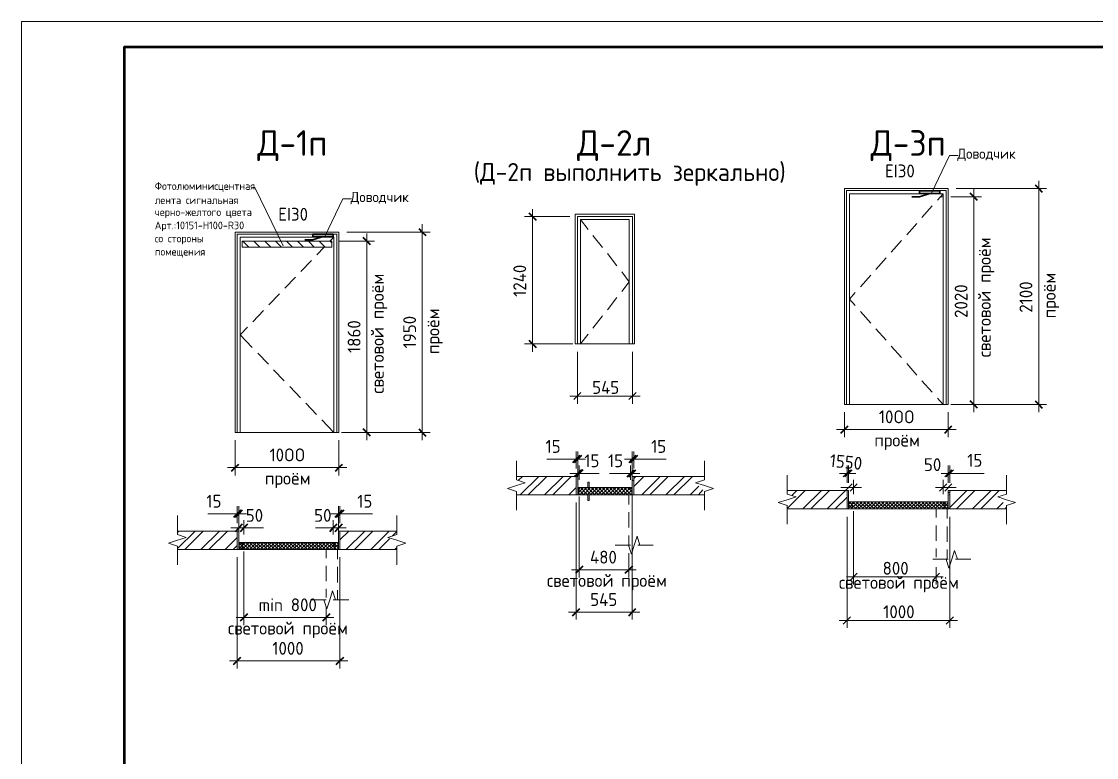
# Model space of a CAD drawing. Header units: millimetres. Extents: x -11345 to 411485, y -9810 to 73012.
# Drawn here: x -3731 to -3521.9, y 70504 to 70647.2 of the extents above; entities that cross this region are included whole.
import ezdxf

# ---------------------------------------------------------------- set-up
doc = ezdxf.new("R2010")
doc.units = ezdxf.units.MM
for name, color, linetype in [('PDF _0', 7, 'Continuous'), ('PDF _Аннотация', 7, 'Continuous'), ('PDF _Двери', 7, 'Continuous'), ('PDF _Линии', 7, 'Continuous'), ('PDF _Основная надпись', 7, 'Continuous'), ('PDF _Размеры', 7, 'Continuous'), ('PDF _Размеры-50', 7, 'Continuous'), ('PDF _Текст', 7, 'Continuous'), ('PDF _Узлы', 7, 'Continuous')]:
    doc.layers.add(name, color=color, linetype=linetype)
doc.styles.add('PDF GOST Common', font='GOST_Common.ttf')

msp = doc.modelspace()

# ---------------------------------------------------------------- linework, layer by layer
at = {"layer": 'PDF _0', "lineweight": 20}
for points in [[(-3622.17811, 70575.0072), (-3623.5751, 70573.61021)], [(-3612.86483, 70573.61021), (-3611.46784, 70575.0072)], [(-3571.16675, 70558.58197), (-3569.76976, 70559.97896)], [(-3569.43109, 70559.97896), (-3570.87042, 70558.58197)], [(-3551.43954, 70558.58197), (-3550.04254, 70559.97896)], [(-3549.74621, 70559.97896), (-3551.1432, 70558.58197)], [(-3569.43109, 70557.22731), (-3570.87042, 70555.78799)], [(-3569.85442, 70555.78799), (-3568.45743, 70557.22731)], [(-3551.05854, 70557.22731), (-3552.45553, 70555.78799)], [(-3551.43954, 70555.78799), (-3550.04254, 70557.22731)], [(-3569.85442, 70538.38909), (-3568.45743, 70539.82842)], [(-3552.45553, 70539.82842), (-3553.85252, 70538.38909)], [(-3569.76976, 70531.3618), (-3571.16675, 70529.92248)], [(-3551.1432, 70529.92248), (-3549.74621, 70531.3618)]]:
    msp.add_lwpolyline(points, dxfattribs=at)
at = {"layer": 'PDF _Аннотация', "lineweight": 9}
for points in [[(-3554.06419, 70613.6573), (-3550.55054, 70621.10793), (-3548.81488, 70621.10793)], [(-3680.08976, 70603.5397), (-3685.59306, 70614.88496), (-3685.67772, 70614.88496), (-3686.01639, 70614.88496)], [(-3672.04647, 70605.23302), (-3668.49049, 70612.68364), (-3666.79717, 70612.68364)]]:
    msp.add_lwpolyline(points, dxfattribs=at)
at = {"layer": 'PDF _Аннотация', "lineweight": 20}
for points in [[(-3634.75103, 70558.66664), (-3634.75103, 70561.67228)], [(-3598.17525, 70558.66664), (-3598.17525, 70561.67228)], [(-3633.01538, 70557.43898), (-3634.75103, 70557.98931), (-3633.01538, 70557.43898), (-3634.75103, 70556.88865), (-3636.48669, 70556.33832), (-3634.75103, 70555.74565), (-3636.48669, 70556.33832), (-3634.75103, 70556.88865)], [(-3599.91091, 70557.43898), (-3598.17525, 70557.98931), (-3599.91091, 70557.43898), (-3598.17525, 70556.88865), (-3596.4396, 70556.33832), (-3598.17525, 70555.74565), (-3596.4396, 70556.33832), (-3598.17525, 70556.88865)], [(-3582.08868, 70555.91499), (-3582.08868, 70558.92063)], [(-3539.41694, 70555.91499), (-3539.41694, 70558.92063)], [(-3634.75103, 70555.11066), (-3634.75103, 70552.10501)], [(-3598.17525, 70555.11066), (-3598.17525, 70552.10501)], [(-3580.35303, 70554.68733), (-3582.08868, 70555.23766), (-3580.35303, 70554.68733), (-3582.08868, 70554.137), (-3583.82434, 70553.58667), (-3582.08868, 70552.994), (-3583.82434, 70553.58667), (-3582.08868, 70554.137)], [(-3541.1526, 70554.68733), (-3539.41694, 70555.23766), (-3541.1526, 70554.68733), (-3539.41694, 70554.137), (-3537.68129, 70553.58667), (-3539.41694, 70552.994), (-3537.68129, 70553.58667), (-3539.41694, 70554.137)], [(-3700.66363, 70548.04103), (-3700.66363, 70551.04668)], [(-3657.99189, 70548.04103), (-3657.99189, 70551.04668)], [(-3582.08868, 70552.35901), (-3582.08868, 70549.35336)], [(-3539.41694, 70552.35901), (-3539.41694, 70549.35336)], [(-3698.92798, 70546.81337), (-3700.66363, 70547.3637), (-3698.92798, 70546.81337), (-3700.66363, 70546.26304), (-3702.39929, 70545.67038), (-3700.66363, 70545.12005), (-3702.39929, 70545.67038), (-3700.66363, 70546.26304)], [(-3659.72755, 70546.81337), (-3657.99189, 70547.3637), (-3659.72755, 70546.81337), (-3657.99189, 70546.26304), (-3656.25624, 70545.67038), (-3657.99189, 70545.12005), (-3656.25624, 70545.67038), (-3657.99189, 70546.26304)], [(-3611.25617, 70547.02504), (-3610.70584, 70545.28938), (-3611.25617, 70547.02504), (-3611.8065, 70545.28938), (-3612.35683, 70543.55373), (-3612.9495, 70545.28938), (-3612.35683, 70543.55373), (-3611.8065, 70545.28938)], [(-3700.66363, 70544.44272), (-3700.66363, 70541.47941)], [(-3657.99189, 70544.44272), (-3657.99189, 70541.47941)], [(-3612.52617, 70545.28938), (-3615.53181, 70545.28938)], [(-3611.12917, 70545.28938), (-3608.12353, 70545.28938)], [(-3550.76221, 70542.53773), (-3553.76785, 70542.53773)], [(-3549.53455, 70544.27339), (-3548.98422, 70542.53773), (-3549.53455, 70544.27339), (-3550.08488, 70542.53773), (-3550.63521, 70540.80208), (-3551.18554, 70542.53773), (-3550.63521, 70540.80208), (-3550.08488, 70542.53773)], [(-3549.36521, 70542.53773), (-3546.35957, 70542.53773)], [(-3670.48015, 70536.39944), (-3669.92982, 70534.66378), (-3670.48015, 70536.39944), (-3671.03048, 70534.66378), (-3671.58081, 70532.92812), (-3672.17347, 70534.66378), (-3671.58081, 70532.92812), (-3671.03048, 70534.66378)], [(-3671.75014, 70534.66378), (-3674.75579, 70534.66378)], [(-3670.35315, 70534.66378), (-3667.3475, 70534.66378)]]:
    msp.add_lwpolyline(points, dxfattribs=at)
at = {"layer": 'PDF _Двери', "lineweight": 9}
for points in [[(-3570.95508, 70572.63655), (-3570.57409, 70572.63655), (-3570.57409, 70614.2923), (-3551.1432, 70614.2923), (-3551.1432, 70572.63655), (-3550.76221, 70572.63655), (-3550.76221, 70614.6733), (-3570.95508, 70614.6733)], [(-3569.93909, 70613.6573), (-3569.93909, 70572.63655), (-3570.57409, 70572.63655), (-3570.57409, 70614.2923), (-3551.1432, 70614.2923), (-3551.1432, 70572.63655), (-3551.73587, 70572.63655), (-3551.73587, 70613.6573)], [(-3569.93909, 70613.6573), (-3569.93909, 70572.63655), (-3551.73587, 70572.63655), (-3551.73587, 70613.6573)], [(-3623.27877, 70584.44748), (-3622.85544, 70584.44748), (-3622.85544, 70609.25466), (-3612.14517, 70609.25466), (-3612.14517, 70584.44748), (-3611.76417, 70584.44748), (-3611.76417, 70609.67799), (-3623.27877, 70609.67799)], [(-3622.26277, 70608.662), (-3622.26277, 70584.44748), (-3622.85544, 70584.44748), (-3622.85544, 70609.25466), (-3612.14517, 70609.25466), (-3612.14517, 70584.44748), (-3612.78016, 70584.44748), (-3612.78016, 70608.662)], [(-3622.26277, 70608.662), (-3622.26277, 70584.44748), (-3612.78016, 70584.44748), (-3612.78016, 70608.662)], [(-3689.44537, 70567.21792), (-3689.06437, 70567.21792), (-3689.06437, 70605.82568), (-3669.63349, 70605.82568), (-3669.63349, 70567.21792), (-3669.25249, 70567.21792), (-3669.25249, 70606.20668), (-3689.44537, 70606.20668)], [(-3688.42937, 70605.23302), (-3688.42937, 70567.21792), (-3689.06437, 70567.21792), (-3689.06437, 70605.82568), (-3669.63349, 70605.82568), (-3669.63349, 70567.21792), (-3670.22615, 70567.21792), (-3670.22615, 70605.23302)], [(-3688.42937, 70605.23302), (-3688.42937, 70567.21792), (-3670.22615, 70567.21792), (-3670.22615, 70605.23302)]]:
    msp.add_lwpolyline(points, close=True, dxfattribs=at)
for points in [[(-3552.87886, 70612.38731), (-3551.73587, 70613.6573)], [(-3555.88451, 70609.043), (-3553.89485, 70611.28665)], [(-3620.78112, 70606.71468), (-3622.26277, 70608.662)], [(-3558.84782, 70605.65635), (-3556.85817, 70607.9)], [(-3670.98815, 70604.42869), (-3670.22615, 70605.23302)], [(-3617.98713, 70603.20103), (-3619.84979, 70605.57169)], [(-3673.52813, 70601.76171), (-3672.13114, 70603.24337)], [(-3561.85347, 70602.31204), (-3559.86382, 70604.55569)], [(-3615.19315, 70599.64505), (-3617.05581, 70602.01571)], [(-3564.85912, 70598.92539), (-3562.82713, 70601.16905)], [(-3676.66078, 70598.54439), (-3674.58646, 70600.70338)], [(-3679.75109, 70595.28475), (-3677.67677, 70597.44373)], [(-3614.26182, 70594.64975), (-3612.78016, 70596.55474), (-3614.26182, 70598.45973)], [(-3567.82244, 70595.53875), (-3565.83278, 70597.82473)], [(-3682.88374, 70592.0251), (-3680.80942, 70594.18409)], [(-3617.05581, 70591.09377), (-3615.19315, 70593.46443)], [(-3568.83843, 70591.8981), (-3569.93909, 70593.16809), (-3568.83843, 70594.43809)], [(-3685.97406, 70588.76545), (-3683.89973, 70590.92444)], [(-3565.83278, 70588.51146), (-3567.82244, 70590.75511)], [(-3619.84979, 70587.53779), (-3617.98713, 70589.90845)], [(-3686.10105, 70583.77015), (-3688.42937, 70586.22547), (-3687.03238, 70587.70713)], [(-3622.26277, 70584.44748), (-3620.78112, 70586.35247)], [(-3562.82713, 70585.16714), (-3564.85912, 70587.4108)], [(-3682.96841, 70580.5105), (-3685.04273, 70582.66949)], [(-3559.86382, 70581.7805), (-3561.85347, 70584.02415)], [(-3556.85817, 70578.39385), (-3558.84782, 70580.6375)], [(-3679.87809, 70577.25086), (-3681.95241, 70579.40984)], [(-3676.74544, 70573.99121), (-3678.81977, 70576.1502)], [(-3553.89485, 70575.04954), (-3555.88451, 70577.29319)], [(-3551.73587, 70572.63655), (-3552.87886, 70573.90654)], [(-3673.6128, 70570.73156), (-3675.68712, 70572.93288)], [(-3670.22615, 70567.21792), (-3672.5968, 70569.67324)]]:
    msp.add_lwpolyline(points, dxfattribs=at)
at = {"layer": 'PDF _Линии', "lineweight": 35}
for points in [[(-3557.87416, 70613.06464), (-3556.35017, 70613.06464), (-3554.36052, 70613.74197)], [(-3675.85645, 70604.68269), (-3674.33246, 70604.68269), (-3672.3428, 70605.31769)]]:
    msp.add_lwpolyline(points, dxfattribs=at)
for points in [[(-3552.37086, 70614.20763), (-3552.37086, 70613.74197), (-3556.35017, 70613.74197), (-3556.35017, 70614.20763)], [(-3670.35315, 70605.78335), (-3670.35315, 70605.31769), (-3674.33246, 70605.31769), (-3674.33246, 70605.78335)]]:
    msp.add_lwpolyline(points, close=True, dxfattribs=at)
at = {"layer": 'PDF _Линии', "lineweight": 9}
for points in [[(-3552.37086, 70613.06464), (-3551.73587, 70613.06464)], [(-3634.75103, 70555.11066), (-3623.10944, 70555.11066), (-3623.10944, 70558.66664), (-3634.75103, 70558.66664)], [(-3622.8131, 70556.50765), (-3622.8131, 70558.66664), (-3623.10944, 70558.66664), (-3623.10944, 70555.11066), (-3622.8131, 70555.11066)], [(-3612.22983, 70555.11066), (-3611.9335, 70555.11066), (-3611.9335, 70558.66664), (-3612.22983, 70558.66664), (-3612.22983, 70556.50765)], [(-3598.17525, 70558.66664), (-3611.9335, 70558.66664), (-3611.9335, 70555.11066), (-3598.17525, 70555.11066)], [(-3612.52617, 70556.50765), (-3622.47444, 70556.50765), (-3622.47444, 70556.25365), (-3622.6861, 70556.25365), (-3622.6861, 70555.11066), (-3612.3145, 70555.11066)], [(-3612.3145, 70556.25365), (-3612.52617, 70556.25365), (-3612.52617, 70556.29598)], [(-3582.08868, 70552.35901), (-3570.44709, 70552.35901), (-3570.44709, 70555.91499), (-3582.08868, 70555.91499)], [(-3570.15076, 70553.756), (-3570.15076, 70555.91499), (-3570.44709, 70555.91499), (-3570.44709, 70552.35901), (-3570.15076, 70552.35901)], [(-3550.76221, 70552.35901), (-3550.46587, 70552.35901), (-3550.46587, 70555.91499), (-3550.76221, 70555.91499), (-3550.76221, 70553.756)], [(-3539.41694, 70555.23766), (-3539.41694, 70555.91499), (-3550.46587, 70555.91499), (-3550.46587, 70552.35901), (-3539.41694, 70552.35901), (-3539.41694, 70552.994)], [(-3551.73587, 70553.756), (-3569.13476, 70553.756), (-3569.13476, 70553.41733), (-3569.43109, 70553.41733), (-3569.43109, 70552.35901), (-3551.43954, 70552.35901)], [(-3551.43954, 70553.41733), (-3551.73587, 70553.41733), (-3551.73587, 70553.45967)], [(-3700.66363, 70544.44272), (-3689.06437, 70544.44272), (-3689.06437, 70548.04103), (-3700.66363, 70548.04103)], [(-3688.72571, 70545.83971), (-3688.72571, 70548.04103), (-3689.06437, 70548.04103), (-3689.06437, 70544.44272), (-3688.72571, 70544.44272)], [(-3669.33716, 70544.44272), (-3669.04082, 70544.44272), (-3669.04082, 70548.04103), (-3669.33716, 70548.04103), (-3669.33716, 70545.83971)], [(-3657.99189, 70547.3637), (-3657.99189, 70548.04103), (-3669.04082, 70548.04103), (-3669.04082, 70544.44272), (-3657.99189, 70544.44272), (-3657.99189, 70545.12005)], [(-3670.35315, 70545.83971), (-3687.70971, 70545.83971), (-3687.70971, 70545.50105), (-3688.00604, 70545.50105), (-3688.00604, 70544.44272), (-3670.01449, 70544.44272)], [(-3670.01449, 70545.50105), (-3670.35315, 70545.50105), (-3670.35315, 70545.54338)]]:
    msp.add_lwpolyline(points, dxfattribs=at)
for points in [[(-3670.64948, 70604.42869), (-3688.04838, 70604.42869), (-3688.04838, 70603.24337), (-3670.64948, 70603.24337)], [(-3622.72844, 70555.11066), (-3622.72844, 70556.29598), (-3622.51677, 70556.29598), (-3622.51677, 70556.50765), (-3622.8131, 70556.50765), (-3622.8131, 70555.11066)], [(-3612.3145, 70555.11066), (-3612.22983, 70555.11066), (-3612.22983, 70556.50765), (-3612.52617, 70556.50765), (-3612.52617, 70556.29598), (-3612.3145, 70556.29598)], [(-3569.47343, 70552.35901), (-3569.47343, 70553.45967), (-3569.1771, 70553.45967), (-3569.1771, 70553.756), (-3570.15076, 70553.756), (-3570.15076, 70552.35901)], [(-3551.43954, 70552.35901), (-3550.76221, 70552.35901), (-3550.76221, 70553.756), (-3551.73587, 70553.756), (-3551.73587, 70553.45967), (-3551.43954, 70553.45967)], [(-3688.04838, 70544.44272), (-3688.04838, 70545.54338), (-3687.75204, 70545.54338), (-3687.75204, 70545.83971), (-3688.72571, 70545.83971), (-3688.72571, 70544.44272)], [(-3670.01449, 70544.44272), (-3669.33716, 70544.44272), (-3669.33716, 70545.83971), (-3670.35315, 70545.83971), (-3670.35315, 70545.54338), (-3670.01449, 70545.54338)]]:
    msp.add_lwpolyline(points, close=True, dxfattribs=at)
at = {"layer": 'PDF _Линии', "lineweight": 20}
for points in [[(-3620.56945, 70556.50765), (-3620.56945, 70557.56598), (-3620.86578, 70557.56598), (-3620.86578, 70556.50765)], [(-3620.56945, 70555.11066), (-3620.56945, 70554.01), (-3620.86578, 70554.01), (-3620.86578, 70555.11066)], [(-3612.90716, 70553.20567), (-3612.90716, 70555.11066)], [(-3612.22983, 70555.11066), (-3612.22983, 70553.58667)], [(-3612.90716, 70548.71836), (-3612.90716, 70551.72401)], [(-3612.22983, 70552.06268), (-3612.22983, 70549.05703)], [(-3553.13286, 70550.66568), (-3553.13286, 70552.35901)], [(-3550.97387, 70552.35901), (-3550.97387, 70550.45402)], [(-3553.13286, 70546.13605), (-3553.13286, 70549.14169)], [(-3550.97387, 70548.93003), (-3550.97387, 70545.92438)], [(-3612.90716, 70545.33172), (-3612.90716, 70547.19437)], [(-3612.22983, 70547.57537), (-3612.22983, 70546.05138)], [(-3671.75014, 70542.79173), (-3671.75014, 70544.44272)], [(-3669.54882, 70544.44272), (-3669.54882, 70542.58007)], [(-3553.13286, 70542.96106), (-3553.13286, 70544.65439)], [(-3550.97387, 70544.44272), (-3550.97387, 70542.53773)], [(-3671.75014, 70538.26209), (-3671.75014, 70541.26774)], [(-3669.54882, 70541.05608), (-3669.54882, 70538.05043)], [(-3671.75014, 70535.08711), (-3671.75014, 70536.78043)], [(-3669.54882, 70536.56877), (-3669.54882, 70534.66378)]]:
    msp.add_lwpolyline(points, dxfattribs=at)
at = {"layer": 'PDF _Основная надпись', "lineweight": 20}
msp.add_lwpolyline([(-3730.97412, 70053.25202), (-2890.02753, 70053.25202), (-2890.02753, 70647.1851), (-3730.97412, 70647.1851)], close=True, dxfattribs=at)
at = {"layer": 'PDF _Основная надпись', "lineweight": 50}
msp.add_lwpolyline([(-2895.02284, 70058.24733), (-2895.02284, 70642.1898), (-3710.9929, 70642.1898), (-3710.9929, 70058.24733)], close=True, dxfattribs=at)
at = {"layer": 'PDF _Размеры', "lineweight": 20}
for points in [[(-3622.85544, 70582.92349), (-3622.85544, 70572.80588)], [(-3612.14517, 70582.92349), (-3612.14517, 70572.80588)], [(-3624.37943, 70574.28754), (-3610.66351, 70574.28754)], [(-3571.88641, 70559.2593), (-3570.44709, 70559.2593), (-3570.15076, 70559.2593), (-3568.75376, 70559.2593)], [(-3570.44709, 70557.43898), (-3570.44709, 70560.78329)], [(-3570.15076, 70558.03164), (-3570.15076, 70557.43898), (-3570.15076, 70560.78329)], [(-3550.76221, 70559.2593), (-3552.1592, 70559.2593)], [(-3550.76221, 70558.03164), (-3550.76221, 70557.43898), (-3550.76221, 70560.78329)], [(-3550.46587, 70559.2593), (-3550.76221, 70559.2593), (-3550.46587, 70559.2593)], [(-3550.46587, 70557.43898), (-3550.46587, 70560.78329)], [(-3543.77725, 70559.2593), (-3550.46587, 70559.2593), (-3549.02655, 70559.2593)], [(-3569.1771, 70555.23766), (-3569.1771, 70558.03164)], [(-3551.73587, 70555.23766), (-3551.73587, 70558.03164)], [(-3567.6531, 70556.50765), (-3571.67475, 70556.50765)], [(-3549.23822, 70556.50765), (-3553.25986, 70556.50765)], [(-3570.44709, 70550.83502), (-3570.44709, 70529.20281)], [(-3569.1771, 70551.93568), (-3569.1771, 70537.6271)], [(-3550.46587, 70550.83502), (-3550.46587, 70529.20281)], [(-3553.13286, 70541.01374), (-3553.13286, 70537.6271)], [(-3570.57409, 70539.10875), (-3569.1771, 70539.10875), (-3553.13286, 70539.10875), (-3551.73587, 70539.10875)], [(-3571.97108, 70530.64214), (-3548.94188, 70530.64214)]]:
    msp.add_lwpolyline(points, dxfattribs=at)
at = {"layer": 'PDF _Размеры-50', "lineweight": 20}
for points in [[(-3533.15165, 70616.15496), (-3533.15165, 70571.15489)], [(-3531.66999, 70614.6733), (-3533.15165, 70614.6733), (-3549.23822, 70614.6733)], [(-3545.80924, 70571.15489), (-3545.80924, 70614.58863)], [(-3544.28525, 70613.06464), (-3545.80924, 70613.06464), (-3550.25421, 70613.06464)], [(-3633.14238, 70609.25466), (-3631.61838, 70609.25466), (-3624.37943, 70609.25466)], [(-3631.61838, 70610.69399), (-3631.61838, 70582.92349)], [(-3653.03892, 70607.73067), (-3653.03892, 70565.69393)], [(-3651.51493, 70606.20668), (-3653.03892, 70606.20668), (-3667.7285, 70606.20668)], [(-3663.83386, 70565.69393), (-3663.83386, 70605.91035)], [(-3662.30987, 70604.42869), (-3663.83386, 70604.42869), (-3669.12549, 70604.42869)], [(-3633.14238, 70584.44748), (-3631.61838, 70584.44748), (-3623.78676, 70584.44748)], [(-3531.66999, 70572.63655), (-3533.15165, 70572.63655), (-3550.25421, 70572.63655), (-3545.80924, 70572.63655), (-3544.28525, 70572.63655)], [(-3570.95508, 70566.28659), (-3570.95508, 70567.76825), (-3570.95508, 70571.15489)], [(-3550.76221, 70566.28659), (-3550.76221, 70567.76825), (-3550.76221, 70571.15489)], [(-3572.47908, 70567.76825), (-3549.23822, 70567.76825)], [(-3689.44537, 70558.8783), (-3689.44537, 70560.40229), (-3689.44537, 70565.69393)], [(-3669.25249, 70558.8783), (-3669.25249, 70560.40229), (-3669.25249, 70565.69393)], [(-3651.51493, 70567.21792), (-3653.03892, 70567.21792), (-3668.74449, 70567.21792), (-3663.83386, 70567.21792), (-3662.30987, 70567.21792)], [(-3623.10944, 70563.53494), (-3623.10944, 70562.01095), (-3623.10944, 70560.19063)], [(-3622.8131, 70563.53494), (-3622.8131, 70562.01095), (-3622.8131, 70560.19063), (-3622.8131, 70559.2593), (-3622.8131, 70557.77764)], [(-3612.22983, 70563.53494), (-3612.22983, 70562.01095), (-3612.22983, 70560.19063)], [(-3611.9335, 70563.53494), (-3611.9335, 70562.01095), (-3611.9335, 70560.19063)], [(-3622.98244, 70562.01095), (-3626.11508, 70562.01095), (-3628.8244, 70562.01095)], [(-3621.33145, 70562.01095), (-3624.63343, 70562.01095)], [(-3610.40951, 70562.01095), (-3613.71149, 70562.01095)], [(-3612.0605, 70562.01095), (-3608.29286, 70562.01095), (-3605.62587, 70562.01095)], [(-3690.92703, 70560.40229), (-3667.7285, 70560.40229)], [(-3621.03511, 70559.2593), (-3624.33709, 70559.2593)], [(-3622.6861, 70559.2593), (-3621.28911, 70559.2593), (-3618.62213, 70559.2593)], [(-3622.51677, 70560.78329), (-3622.51677, 70559.2593), (-3622.51677, 70557.98931)], [(-3612.35683, 70559.2593), (-3613.96549, 70559.2593), (-3616.63247, 70559.2593)], [(-3614.00782, 70559.2593), (-3610.70584, 70559.2593)], [(-3612.52617, 70560.78329), (-3612.52617, 70559.2593), (-3612.52617, 70557.98931)], [(-3612.22983, 70560.78329), (-3612.22983, 70559.2593), (-3612.22983, 70557.98931)], [(-3689.06437, 70552.90934), (-3689.06437, 70551.38535), (-3689.06437, 70549.56502)], [(-3688.72571, 70552.90934), (-3688.72571, 70551.38535), (-3688.72571, 70549.56502), (-3688.72571, 70548.6337), (-3688.72571, 70547.15204)], [(-3669.33716, 70552.90934), (-3669.33716, 70551.38535), (-3669.33716, 70549.56502), (-3669.33716, 70548.6337), (-3669.33716, 70547.15204)], [(-3669.04082, 70552.90934), (-3669.04082, 70551.38535), (-3669.04082, 70549.56502)], [(-3623.10944, 70530.81147), (-3623.10944, 70532.2508), (-3623.10944, 70553.58667)], [(-3622.51677, 70538.98175), (-3622.51677, 70540.46341), (-3622.51677, 70554.77199)], [(-3612.22983, 70530.81147), (-3612.22983, 70532.2508), (-3612.22983, 70553.58667)], [(-3688.89504, 70551.38535), (-3692.07002, 70551.38535), (-3694.737, 70551.38535)], [(-3687.24405, 70551.38535), (-3690.54603, 70551.38535)], [(-3667.51683, 70551.38535), (-3670.81881, 70551.38535)], [(-3669.16782, 70551.38535), (-3665.40018, 70551.38535), (-3662.7332, 70551.38535)], [(-3686.22805, 70548.6337), (-3690.2497, 70548.6337)], [(-3688.26004, 70548.6337), (-3687.11705, 70548.6337), (-3683.94207, 70548.6337)], [(-3687.75204, 70550.15769), (-3687.75204, 70548.6337), (-3687.75204, 70547.3637)], [(-3669.84515, 70548.6337), (-3670.64948, 70548.6337), (-3673.82446, 70548.6337)], [(-3667.81317, 70548.6337), (-3671.83481, 70548.6337)], [(-3670.35315, 70550.15769), (-3670.35315, 70548.6337), (-3670.35315, 70547.3637)], [(-3689.06437, 70521.28653), (-3689.06437, 70522.76819), (-3689.06437, 70542.96106)], [(-3687.75204, 70529.75314), (-3687.75204, 70531.2348), (-3687.75204, 70544.06172)], [(-3669.04082, 70521.28653), (-3669.04082, 70522.76819), (-3669.04082, 70542.96106)], [(-3612.90716, 70538.98175), (-3612.90716, 70540.46341), (-3612.90716, 70543.76539)], [(-3611.42551, 70540.46341), (-3624.04076, 70540.46341)], [(-3671.75014, 70529.75314), (-3671.75014, 70531.2348), (-3671.75014, 70533.13979)], [(-3624.63343, 70532.2508), (-3610.70584, 70532.2508)], [(-3670.22615, 70531.2348), (-3689.2337, 70531.2348)], [(-3690.54603, 70522.76819), (-3667.51683, 70522.76819)]]:
    msp.add_lwpolyline(points, dxfattribs=at)
at = {"layer": 'PDF _Размеры-50', "lineweight": 40}
for points in [[(-3545.08957, 70612.34498), (-3545.80924, 70613.06464), (-3546.5289, 70613.7843)], [(-3533.87131, 70615.39296), (-3533.15165, 70614.6733), (-3532.47432, 70613.95363)], [(-3632.33805, 70609.97433), (-3631.61838, 70609.25466), (-3630.89872, 70608.535)], [(-3663.11419, 70603.70903), (-3663.83386, 70604.42869), (-3664.55352, 70605.14835)], [(-3653.71625, 70606.92634), (-3653.03892, 70606.20668), (-3652.31926, 70605.52935)], [(-3632.33805, 70585.16714), (-3631.61838, 70584.44748), (-3630.89872, 70583.72782)], [(-3545.08957, 70571.95922), (-3545.80924, 70572.63655), (-3546.5289, 70573.35621)], [(-3533.87131, 70573.35621), (-3533.15165, 70572.63655), (-3532.47432, 70571.95922)], [(-3663.11419, 70566.49826), (-3663.83386, 70567.21792), (-3664.55352, 70567.89525)], [(-3653.71625, 70567.89525), (-3653.03892, 70567.21792), (-3652.31926, 70566.49826)], [(-3571.67475, 70567.09092), (-3570.95508, 70567.76825), (-3570.23542, 70568.48791)], [(-3551.43954, 70567.09092), (-3550.76221, 70567.76825), (-3550.04254, 70568.48791)], [(-3622.43211, 70562.73061), (-3623.10944, 70562.01095), (-3623.8291, 70561.33362)], [(-3622.09344, 70562.73061), (-3622.8131, 70562.01095), (-3623.53277, 70561.33362)], [(-3611.51017, 70562.73061), (-3612.22983, 70562.01095), (-3612.90716, 70561.33362)], [(-3611.21384, 70562.73061), (-3611.9335, 70562.01095), (-3612.61083, 70561.33362)], [(-3690.16503, 70559.68263), (-3689.44537, 70560.40229), (-3688.72571, 70561.07962)], [(-3669.92982, 70559.68263), (-3669.25249, 70560.40229), (-3668.53283, 70561.07962)], [(-3622.09344, 70559.97896), (-3622.8131, 70559.2593), (-3623.53277, 70558.58197)], [(-3621.79711, 70559.97896), (-3622.51677, 70559.2593), (-3623.23643, 70558.58197)], [(-3613.2035, 70558.58197), (-3612.52617, 70559.2593), (-3611.8065, 70559.97896)], [(-3612.90716, 70558.58197), (-3612.22983, 70559.2593), (-3611.51017, 70559.97896)], [(-3688.34471, 70552.10501), (-3689.06437, 70551.38535), (-3689.7417, 70550.66568)], [(-3688.04838, 70552.10501), (-3688.72571, 70551.38535), (-3689.44537, 70550.66568)], [(-3668.61749, 70552.10501), (-3669.33716, 70551.38535), (-3670.05682, 70550.66568)], [(-3668.32116, 70552.10501), (-3669.04082, 70551.38535), (-3669.76049, 70550.66568)], [(-3688.04838, 70549.35336), (-3688.72571, 70548.6337), (-3689.44537, 70547.91403)], [(-3687.03238, 70549.35336), (-3687.75204, 70548.6337), (-3688.47171, 70547.91403)], [(-3669.63349, 70549.35336), (-3670.35315, 70548.6337), (-3671.03048, 70547.91403)], [(-3668.61749, 70549.35336), (-3669.33716, 70548.6337), (-3670.05682, 70547.91403)], [(-3621.79711, 70541.18307), (-3622.51677, 70540.46341), (-3623.23643, 70539.78608)], [(-3612.1875, 70541.18307), (-3612.90716, 70540.46341), (-3613.62683, 70539.78608)], [(-3687.03238, 70531.95446), (-3687.75204, 70531.2348), (-3688.47171, 70530.51514)], [(-3671.03048, 70531.95446), (-3671.75014, 70531.2348), (-3672.42747, 70530.51514)], [(-3623.8291, 70531.53113), (-3623.10944, 70532.2508), (-3622.43211, 70532.97046)], [(-3612.90716, 70531.53113), (-3612.22983, 70532.2508), (-3611.51017, 70532.97046)], [(-3689.7417, 70522.04852), (-3689.06437, 70522.76819), (-3688.34471, 70523.48785)], [(-3669.76049, 70522.04852), (-3669.04082, 70522.76819), (-3668.32116, 70523.48785)]]:
    msp.add_lwpolyline(points, dxfattribs=at)
at = {"layer": 'PDF _Узлы', "lineweight": 9}
for points in [[(-3686.77838, 70603.24337), (-3687.92138, 70604.42869)], [(-3684.6194, 70603.24337), (-3685.80472, 70604.42869)], [(-3682.50274, 70603.24337), (-3683.68807, 70604.42869)], [(-3680.38609, 70603.24337), (-3681.57142, 70604.42869)], [(-3678.26944, 70603.24337), (-3679.45476, 70604.42869)], [(-3676.15278, 70603.24337), (-3677.29577, 70604.42869)], [(-3674.03613, 70603.24337), (-3675.17912, 70604.42869)], [(-3671.91947, 70603.24337), (-3673.06247, 70604.42869)], [(-3670.64948, 70604.09003), (-3670.94581, 70604.42869)], [(-3634.37003, 70557.86231), (-3633.52337, 70558.66664)], [(-3633.98904, 70555.11066), (-3630.39073, 70558.66664)], [(-3632.42271, 70555.11066), (-3628.8244, 70558.66664)], [(-3629.24773, 70555.11066), (-3625.64942, 70558.66664)], [(-3627.68141, 70555.11066), (-3624.0831, 70558.66664)], [(-3612.14517, 70557.94697), (-3612.22983, 70558.03164)], [(-3612.22983, 70557.90464), (-3611.97584, 70557.90464)], [(-3611.9335, 70558.28564), (-3611.51017, 70558.66664)], [(-3611.9335, 70556.71931), (-3609.94385, 70558.66664)], [(-3610.36718, 70555.11066), (-3606.8112, 70558.66664)], [(-3608.80086, 70555.11066), (-3605.24488, 70558.66664)], [(-3605.66821, 70555.11066), (-3602.0699, 70558.66664)], [(-3604.10188, 70555.11066), (-3600.50357, 70558.66664)], [(-3624.54876, 70555.11066), (-3623.10944, 70556.50765)], [(-3622.8131, 70556.12665), (-3622.72844, 70556.21132), (-3622.8131, 70556.29598)], [(-3622.8131, 70555.40699), (-3622.72844, 70555.49166), (-3622.8131, 70555.57632)], [(-3622.6861, 70555.53399), (-3621.71244, 70556.50765)], [(-3622.6861, 70556.25365), (-3622.6861, 70556.25365)], [(-3621.62778, 70555.11066), (-3622.6861, 70556.16898)], [(-3622.34744, 70555.11066), (-3622.6861, 70555.44932)], [(-3622.64377, 70556.29598), (-3622.51677, 70556.42298)], [(-3622.47444, 70556.46532), (-3622.43211, 70556.50765)], [(-3622.43211, 70555.11066), (-3621.03511, 70556.50765)], [(-3620.90812, 70555.11066), (-3622.30511, 70556.50765)], [(-3621.71244, 70555.11066), (-3620.31545, 70556.50765)], [(-3620.18845, 70555.11066), (-3621.58544, 70556.50765)], [(-3620.99278, 70555.11066), (-3619.59579, 70556.50765)], [(-3619.51112, 70555.11066), (-3620.90812, 70556.50765)], [(-3620.31545, 70555.11066), (-3618.91846, 70556.50765)], [(-3618.79146, 70555.11066), (-3620.18845, 70556.50765)], [(-3619.59579, 70555.11066), (-3618.1988, 70556.50765)], [(-3618.0718, 70555.11066), (-3619.46879, 70556.50765)], [(-3618.87613, 70555.11066), (-3617.47914, 70556.50765)], [(-3617.39447, 70555.11066), (-3618.79146, 70556.50765)], [(-3618.1988, 70555.11066), (-3616.75947, 70556.50765)], [(-3616.67481, 70555.11066), (-3618.0718, 70556.50765)], [(-3617.47914, 70555.11066), (-3616.08214, 70556.50765)], [(-3615.95515, 70555.11066), (-3617.35214, 70556.50765)], [(-3616.75947, 70555.11066), (-3615.36248, 70556.50765)], [(-3615.23548, 70555.11066), (-3616.63247, 70556.50765)], [(-3616.03981, 70555.11066), (-3614.64282, 70556.50765)], [(-3614.55815, 70555.11066), (-3615.95515, 70556.50765)], [(-3615.36248, 70555.11066), (-3613.96549, 70556.50765)], [(-3613.83849, 70555.11066), (-3615.23548, 70556.50765)], [(-3614.64282, 70555.11066), (-3613.24583, 70556.50765)], [(-3613.11883, 70555.11066), (-3614.51582, 70556.50765)], [(-3613.92316, 70555.11066), (-3612.52617, 70556.50765)], [(-3612.4415, 70555.11066), (-3613.83849, 70556.50765)], [(-3613.24583, 70555.11066), (-3612.3145, 70555.99965), (-3612.22983, 70556.08432)], [(-3612.22983, 70555.57632), (-3612.3145, 70555.70332), (-3613.11883, 70556.50765)], [(-3612.52617, 70555.11066), (-3612.3145, 70555.27999), (-3612.22983, 70555.40699)], [(-3612.22983, 70556.29598), (-3612.39917, 70556.50765)], [(-3600.96924, 70555.11066), (-3599.23358, 70556.80398)], [(-3599.36058, 70555.11066), (-3598.47158, 70556.04199)], [(-3582.08868, 70552.44367), (-3578.57504, 70555.91499)], [(-3581.15736, 70554.94133), (-3580.1837, 70555.91499)], [(-3579.0407, 70552.35901), (-3575.44239, 70555.91499)], [(-3577.47438, 70552.35901), (-3573.87607, 70555.91499)], [(-3574.2994, 70552.35901), (-3570.74342, 70555.91499)], [(-3570.23542, 70555.53399), (-3570.15076, 70555.53399)], [(-3550.76221, 70555.53399), (-3550.59287, 70555.53399)], [(-3550.46587, 70555.27999), (-3550.59287, 70555.02599)], [(-3550.46587, 70552.61301), (-3547.16389, 70555.91499)], [(-3550.46587, 70555.78799), (-3550.29654, 70555.91499)], [(-3549.15355, 70552.35901), (-3545.59757, 70555.91499)], [(-3546.0209, 70552.35901), (-3542.42259, 70555.91499)], [(-3544.45458, 70552.35901), (-3540.85627, 70555.91499)], [(-3572.73307, 70552.35901), (-3570.44709, 70554.64499)], [(-3570.15076, 70553.20567), (-3569.64276, 70553.756)], [(-3570.15076, 70552.48601), (-3569.47343, 70553.20567)], [(-3569.47343, 70552.40134), (-3570.15076, 70553.121)], [(-3569.47343, 70553.121), (-3570.06609, 70553.756)], [(-3569.43109, 70552.52834), (-3568.20343, 70553.756)], [(-3569.43109, 70553.248), (-3569.26176, 70553.41733)], [(-3568.6691, 70552.35901), (-3569.43109, 70553.07867)], [(-3569.1771, 70553.54433), (-3569.38876, 70553.756)], [(-3569.21943, 70553.45967), (-3569.1771, 70553.502)], [(-3569.13476, 70553.54433), (-3568.9231, 70553.756)], [(-3567.94944, 70552.35901), (-3569.13476, 70553.502)], [(-3568.88076, 70552.35901), (-3567.48377, 70553.756)], [(-3567.27211, 70552.35901), (-3568.6691, 70553.756)], [(-3568.20343, 70552.35901), (-3566.80644, 70553.756)], [(-3566.55244, 70552.35901), (-3567.94944, 70553.756)], [(-3567.48377, 70552.35901), (-3566.08678, 70553.756)], [(-3565.83278, 70552.35901), (-3567.22977, 70553.756)], [(-3566.76411, 70552.35901), (-3565.36712, 70553.756)], [(-3565.15545, 70552.35901), (-3566.55244, 70553.756)], [(-3566.08678, 70552.35901), (-3564.68979, 70553.756)], [(-3564.43579, 70552.35901), (-3565.83278, 70553.756)], [(-3565.36712, 70552.35901), (-3563.97013, 70553.756)], [(-3563.71613, 70552.35901), (-3565.11312, 70553.756)], [(-3564.64746, 70552.35901), (-3563.25046, 70553.756)], [(-3562.99647, 70552.35901), (-3564.43579, 70553.756)], [(-3563.92779, 70552.35901), (-3562.5308, 70553.756)], [(-3562.31914, 70552.35901), (-3563.71613, 70553.756)], [(-3563.25046, 70552.35901), (-3561.85347, 70553.756)], [(-3561.59947, 70552.35901), (-3562.99647, 70553.756)], [(-3562.5308, 70552.35901), (-3561.13381, 70553.756)], [(-3560.87981, 70552.35901), (-3562.2768, 70553.756)], [(-3561.81114, 70552.35901), (-3560.41415, 70553.756)], [(-3560.20248, 70552.35901), (-3561.59947, 70553.756)], [(-3561.13381, 70552.35901), (-3559.73682, 70553.756)], [(-3559.48282, 70552.35901), (-3560.87981, 70553.756)], [(-3560.41415, 70552.35901), (-3559.01716, 70553.756)], [(-3558.76316, 70552.35901), (-3560.16015, 70553.756)], [(-3559.69449, 70552.35901), (-3558.29749, 70553.756)], [(-3558.08583, 70552.35901), (-3559.48282, 70553.756)], [(-3559.01716, 70552.35901), (-3557.57783, 70553.756)], [(-3557.36617, 70552.35901), (-3558.76316, 70553.756)], [(-3558.29749, 70552.35901), (-3556.9005, 70553.756)], [(-3556.6465, 70552.35901), (-3558.0435, 70553.756)], [(-3557.57783, 70552.35901), (-3556.18084, 70553.756)], [(-3555.92684, 70552.35901), (-3557.32383, 70553.756)], [(-3556.85817, 70552.35901), (-3555.46118, 70553.756)], [(-3555.24951, 70552.35901), (-3556.6465, 70553.756)], [(-3556.18084, 70552.35901), (-3554.78385, 70553.756)], [(-3554.52985, 70552.35901), (-3555.92684, 70553.756)], [(-3555.46118, 70552.35901), (-3554.06419, 70553.756)], [(-3553.81019, 70552.35901), (-3555.20718, 70553.756)], [(-3554.74152, 70552.35901), (-3553.34452, 70553.756)], [(-3553.13286, 70552.35901), (-3554.52985, 70553.756)], [(-3554.06419, 70552.35901), (-3552.62486, 70553.756)], [(-3552.4132, 70552.35901), (-3553.81019, 70553.756)], [(-3553.34452, 70552.35901), (-3551.94753, 70553.756)], [(-3551.69353, 70552.35901), (-3553.09053, 70553.756)], [(-3552.62486, 70552.35901), (-3551.56653, 70553.41733)], [(-3550.97387, 70552.35901), (-3551.43954, 70552.78234), (-3552.37086, 70553.756)], [(-3551.9052, 70552.35901), (-3551.43954, 70552.82467), (-3550.76221, 70553.502), (-3550.97387, 70553.756)], [(-3551.22787, 70552.35901), (-3550.76221, 70552.82467), (-3551.69353, 70553.756)], [(-3551.5242, 70553.45967), (-3551.22787, 70553.756)], [(-3541.32193, 70552.35901), (-3540.05194, 70553.58667)], [(-3570.10842, 70552.35901), (-3570.15076, 70552.40134)], [(-3569.60043, 70552.35901), (-3569.47343, 70552.48601)], [(-3569.38876, 70552.35901), (-3569.43109, 70552.35901)], [(-3550.76221, 70552.48601), (-3550.59287, 70552.48601)], [(-3539.71327, 70552.35901), (-3539.41694, 70552.65534)], [(-3700.66363, 70544.61205), (-3697.23465, 70548.04103)], [(-3700.66363, 70547.7447), (-3700.3673, 70548.04103)], [(-3699.22431, 70544.44272), (-3695.66833, 70548.04103)], [(-3696.09166, 70544.44272), (-3692.49335, 70548.04103)], [(-3694.52534, 70544.44272), (-3690.92703, 70548.04103)], [(-3691.39269, 70544.44272), (-3689.06437, 70546.81337)], [(-3669.29482, 70547.66004), (-3669.33716, 70547.6177)], [(-3669.04082, 70547.95637), (-3668.91383, 70548.04103)], [(-3669.04082, 70546.34771), (-3667.3475, 70548.04103)], [(-3667.81317, 70544.44272), (-3664.21485, 70548.04103)], [(-3666.20451, 70544.44272), (-3662.64853, 70548.04103)], [(-3663.07186, 70544.44272), (-3659.47355, 70548.04103)], [(-3661.50554, 70544.44272), (-3659.43122, 70546.51704)], [(-3658.88089, 70547.06737), (-3657.99189, 70547.95637)], [(-3689.82637, 70544.44272), (-3689.06437, 70545.20472)], [(-3688.04838, 70545.20472), (-3688.72571, 70544.48505), (-3688.76804, 70544.44272)], [(-3688.72571, 70545.20472), (-3688.09071, 70545.83971), (-3687.79438, 70545.54338)], [(-3688.04838, 70545.12005), (-3688.72571, 70545.79738)], [(-3688.72571, 70545.12005), (-3688.09071, 70544.44272), (-3688.04838, 70544.48505)], [(-3688.00604, 70544.52739), (-3686.69372, 70545.83971)], [(-3688.00604, 70545.07772), (-3687.37105, 70544.44272), (-3685.97406, 70545.83971), (-3684.57706, 70544.44272)], [(-3688.00604, 70545.24705), (-3687.75204, 70545.50105), (-3686.69372, 70544.44272)], [(-3687.70971, 70545.54338), (-3687.37105, 70545.83971), (-3685.97406, 70544.44272), (-3684.57706, 70545.83971)], [(-3686.65138, 70544.44272), (-3685.25439, 70545.83971), (-3683.8574, 70544.44272), (-3682.41808, 70545.83971), (-3681.02109, 70544.44272), (-3679.62409, 70545.83971)], [(-3686.65138, 70545.83971), (-3685.25439, 70544.44272), (-3683.8574, 70545.83971), (-3682.41808, 70544.44272), (-3681.02109, 70545.83971), (-3679.62409, 70544.44272)], [(-3684.53473, 70544.44272), (-3683.13774, 70545.83971), (-3681.74075, 70544.44272)], [(-3684.53473, 70545.83971), (-3683.13774, 70544.44272), (-3681.74075, 70545.83971)], [(-3681.69841, 70544.44272), (-3680.30142, 70545.83971), (-3678.90443, 70544.44272), (-3677.46511, 70545.83971), (-3676.06812, 70544.44272), (-3674.67112, 70545.83971)], [(-3681.69841, 70545.83971), (-3680.30142, 70544.44272), (-3678.90443, 70545.83971), (-3677.46511, 70544.44272), (-3676.06812, 70545.83971), (-3674.67112, 70544.44272)], [(-3679.58176, 70544.44272), (-3678.18477, 70545.83971), (-3676.78778, 70544.44272)], [(-3679.58176, 70545.83971), (-3678.18477, 70544.44272), (-3676.78778, 70545.83971)], [(-3676.74544, 70544.44272), (-3675.34845, 70545.83971), (-3673.95146, 70544.44272), (-3672.51214, 70545.83971), (-3671.11515, 70544.44272), (-3670.05682, 70545.50105), (-3670.01449, 70545.50105), (-3669.33716, 70544.78139)], [(-3676.74544, 70545.83971), (-3675.34845, 70544.44272), (-3673.95146, 70545.83971), (-3672.51214, 70544.44272), (-3671.11515, 70545.83971), (-3670.01449, 70544.78139), (-3669.71815, 70544.44272)], [(-3674.62879, 70544.44272), (-3673.2318, 70545.83971), (-3671.83481, 70544.44272)], [(-3674.62879, 70545.83971), (-3673.2318, 70544.44272), (-3671.83481, 70545.83971)], [(-3671.79247, 70544.44272), (-3670.39548, 70545.83971), (-3670.35315, 70545.79738), (-3670.09915, 70545.54338)], [(-3671.79247, 70545.83971), (-3670.39548, 70544.44272), (-3670.01449, 70544.82372), (-3669.33716, 70545.50105), (-3669.67582, 70545.83971)], [(-3670.01449, 70545.54338), (-3669.71815, 70545.83971)], [(-3669.67582, 70544.44272), (-3669.33716, 70544.82372)], [(-3669.08316, 70544.52739), (-3669.04082, 70544.52739)], [(-3658.37289, 70544.44272), (-3657.99189, 70544.82372)]]:
    msp.add_lwpolyline(points, dxfattribs=at)
at = {"layer": 'PDF _Узлы', "lineweight": 20}
for points in [[(-3634.75103, 70558.66664), (-3634.75103, 70557.98931)], [(-3598.17525, 70558.66664), (-3598.17525, 70557.98931)], [(-3634.75103, 70555.74565), (-3634.75103, 70555.11066)], [(-3598.17525, 70555.74565), (-3598.17525, 70555.11066)], [(-3582.08868, 70555.91499), (-3582.08868, 70555.23766)], [(-3539.41694, 70555.91499), (-3539.41694, 70555.23766)], [(-3582.08868, 70552.994), (-3582.08868, 70552.35901)], [(-3539.41694, 70552.994), (-3539.41694, 70552.35901)], [(-3700.66363, 70548.04103), (-3700.66363, 70547.3637)], [(-3657.99189, 70548.04103), (-3657.99189, 70547.3637)], [(-3700.66363, 70545.12005), (-3700.66363, 70544.44272)], [(-3657.99189, 70545.12005), (-3657.99189, 70544.44272)]]:
    msp.add_lwpolyline(points, dxfattribs=at)

# ---------------------------------------------------------------- texts
at = {"layer": 'PDF _Текст', "attachment_point": 4, "style": 'PDF GOST Common'}
for s, insert, char_height in [('Д-1п', (-3685.1174, 70623.03087), 5.000114), ('Д-2л', (-3622.92757, 70623.03087), 5.000114), ('Д-3п', (-3565.86026, 70623.03087), 5.000114), ('Доводчик', (-3549.011, 70621.25648), 2.001027), ('(Д-2п выполнить зеркально)', (-3643.0366, 70617.4231), 3.5000872), ('Фотолюминисцентная', (-3705.0571, 70614.9703), 1.5010283), ('Доводчик', (-3666.99807, 70612.83205), 2.001393), ('лента сигнальная', (-3705.0571, 70612.43018), 1.5010283), ('черно-желтого цвета', (-3705.0571, 70609.89011), 1.5010283), ('Арт.:10151-H100-R30', (-3705.0571, 70607.30766), 1.5010283), ('со стороны', (-3705.0571, 70604.76759), 1.501028), ('помещения', (-3705.0571, 70602.18519), 1.501028), ('545', (-3620.00646, 70575.97916), 2.501542), ('10OO', (-3564.25156, 70570.26385), 2.501299), ('15', (-3629.06608, 70564.50643), 2.501542), ('15', (-3608.53377, 70564.50643), 2.501542), ('проём', (-3565.1406, 70565.39533), 2.501299), ('10OO', (-3682.74666, 70562.8555), 2.501723), ('15', (-3621.53054, 70561.71236), 2.501542), ('15', (-3616.91602, 70561.71236), 2.501542), ('50', (-3555.48822, 70560.95019), 2.501299), ('15', (-3547.0636, 70561.79689), 2.501299), ('проём', (-3683.6357, 70557.98698), 2.501723), ('15', (-3695.02377, 70553.83817), 2.501723), ('15', (-3665.6857, 70553.83817), 2.501723), ('50', (-3687.3611, 70551.08643), 2.501723), ('50', (-3674.068, 70551.08643), 2.501723), ('480', (-3620.42979, 70542.95803), 2.501542), ('800', (-3563.53185, 70540.79883), 2.501299), ('световой проём', (-3628.81208, 70538.08955), 2.5015418), ('световой проём', (-3572.04115, 70537.70838), 2.5012992), ('min 800', (-3684.8634, 70533.6868), 2.501723), ('545', (-3620.3875, 70534.70273), 2.501542), ('1000', (-3563.40485, 70532.33187), 2.501299), ('световой проём', (-3690.83258, 70528.81833), 2.5017228), ('1000', (-3682.19629, 70525.21984), 2.501723)]:
    msp.add_mtext(s, dxfattribs=dict(at, insert=insert, char_height=char_height))
at = {"layer": 'PDF _Текст', "color": 1, "attachment_point": 4, "style": 'PDF GOST Common'}
for insert, char_height in [((-3563.06619, 70618.10217), 2.501299), ((-3681.05326, 70609.67778), 2.501723)]:
    msp.add_mtext('EI30', dxfattribs=dict(at, insert=insert, char_height=char_height))
at = {"layer": 'PDF _Текст', "attachment_point": 4, "style": 'PDF GOST Common'}
for s, insert, char_height, rotation in [('световой проём', (-3543.39976, 70581.84432), 2.5012992, 90), ('1240', (-3634.08102, 70593.61339), 2.501542, 90), ('световой проём', (-3661.42935, 70574.77439), 2.5017228, 90), ('проём', (-3530.78399, 70589.42224), 2.501299, 90), ('2020', (-3548.26824, 70589.50691), 2.501299, 90), ('2100', (-3535.65246, 70590.52294), 2.501299, 90), ('проём', (-3650.63395, 70582.47936), 2.501723, 90), ('1860', (-3666.29792, 70582.69102), 2.501723, 90), ('1950', (-3655.50251, 70583.58006), 2.501723, 90), ('1550', (-3573.77689, 70561.79689), 2.501299, 354.0661653)]:
    msp.add_mtext(s, dxfattribs=dict(at, insert=insert, char_height=char_height, rotation=rotation))

doc.saveas('drawing.dxf')
